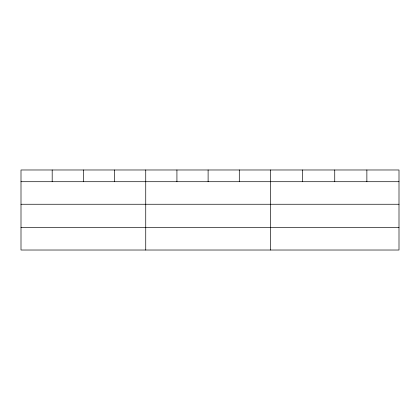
<?xml version="1.0" encoding="UTF-8"?>
<svg xmlns="http://www.w3.org/2000/svg" width="420" height="420" viewBox="0 0 420 420"><rect width="100%" height="100%" fill="white"/><g stroke="black" fill="none" stroke-linecap="round" stroke-linejoin="round"><path stroke-width="0.63" d="M399 204.251L399 169.979L21 169.979L21 250.021L399 250.021L399 204.251L21 204.251M21 181.708L399 181.708M21 227.477L399 227.477M366.87 169.979L366.87 181.708M334.74 169.979L334.74 181.708M302.61 169.979L302.61 181.708M270.48 169.979L270.48 250.021M239.295 169.979L239.295 181.708M208.11 169.979L208.11 181.708M176.925 169.979L176.925 181.708M145.74 169.979L145.74 250.021M114.555 169.979L114.555 181.708M83.37 169.979L83.37 181.708M52.185 169.979L52.185 181.708"/></g></svg>
